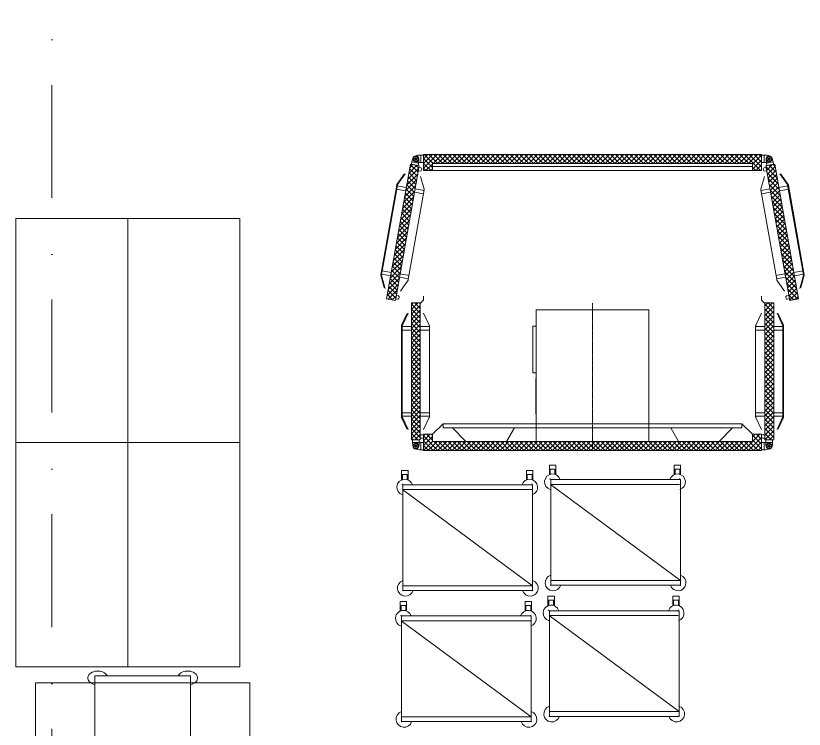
# Model space of a CAD drawing. Header units: millimetres. Extents: x -164867 to 807677, y -316775 to 513985.
# Drawn here: x 246813 to 251739, y 460883 to 465340 of the extents above; entities that cross this region are included whole.
import ezdxf

# ---------------------------------------------------------------- set-up
doc = ezdxf.new("R2010")
doc.units = ezdxf.units.MM
for name, pattern in [('CENTER2', [28.575, 19.05, -3.175, 3.175, -3.175]), ('CONTINUA', [0]), ('K5LT_AXLED', [19.5, 15, -1.5, 1.5, -1.5]), ('K5LT_THIN', [0]), ('А_Штрихпунктирная', [1340.555525, 705.555534, -352.777767, 0, -282.222223])]:
    doc.linetypes.add(name, pattern=pattern)
doc.layers.add('00_asys', color=7, linetype='CENTER2', lineweight=13)
doc.layers.add('TECHNO', color=7, linetype='Continuous', lineweight=15)
for name, color, linetype in [('elux3d-200-2d', 1, 'Continuous'), ('elux3d-204-2d', 7, 'CONTINUA'), ('elux3d-ins-3D', 3, 'Continuous')]:
    doc.layers.add(name, color=color, linetype=linetype)

# ---------------------------------------------------------------- blocks, each defined once
blk = doc.blocks.new('32 1__')
at = {"linetype": 'K5LT_THIN', "transparency": 33554669}
for p, q in [((589.3, 2891.8, -15), (669.9, 2913.4, -15)), ((670.7, 2917.9, -15), (595, 2897.6, -15)), ((668.4, 2856.7, -15), (678.3, 2912.7, -15)), ((673.6, 2913.5, -15), (1233.6, 2814.8, -15)), ((1234.4, 2819.3, -15), (674.4, 2918.1, -15)), ((689.2, 2853.1, -15), (699.1, 2909, -15)), ((513.1, 2827.3, -15), (522.8, 2882.4, -15)), ((522.8, 2882.4, -15), (1365.2, 2733.9, -15)), ((594.6, 2895.1, -15), (595, 2897.6, -15)), ((594.6, 2895.1, -15), (595.1, 2893.3, -15)), ((1355.5, 2678.7, -15), (513.1, 2827.3, -15)), ((523.5, 2825.5, -15), (521.1, 2812.1, -15)), ((523.5, 2825.5, -15), (544.3, 2821.8, -15)), ((544.3, 2821.8, -15), (541.9, 2808.5, -15)), ((1198.8, 2763.2, -15), (1208.7, 2819.2, -15)), ((1219.6, 2759.5, -15), (1229.5, 2815.5, -15)), ((1237, 2813.4, -15), (1305.4, 2765.5, -15)), ((1302, 2773, -15), (1237.8, 2817.9, -15)), ((-217.4, 2783.5, -15), (-293, 2748.3, -15)), ((-288.5, 2755.1, -15), (-217.4, 2788.2, -15)), ((-213.8, 2789, -15), (354.9, 2789, -15)), ((354.9, 2784.3, -15), (-213.8, 2784.3, -15)), ((-209.6, 2727.5, -15), (-209.6, 2784.3, -15)), ((-188.5, 2727.5, -15), (-188.5, 2784.3, -15)), ((329, 2727.5, -15), (329, 2784.3, -15)), ((350.1, 2727.5, -15), (350.1, 2784.3, -15)), ((358.4, 2788.2, -15), (429.5, 2755.1, -15)), ((434, 2748.3, -15), (358.4, 2783.5, -15)), ((526.3, 2804.8, -15), (534.6, 2803.3, -15)), ((572.4, 2795.7, -15), (640.8, 2747.9, -15)), ((658.7, 2801.6, -15), (648.8, 2745.7, -15)), ((679.5, 2797.9, -15), (669.6, 2742, -15)), ((1301.6, 2770.5, -15), (1300.5, 2768.9, -15)), ((1301.6, 2770.5, -15), (1302, 2773, -15)), ((-396.5, 2709.8, -15), (-396.5, 2688.7, -15)), ((-357.5, 2720.3, -15), (-373.3, 2720.3, -15)), ((-373.3, 2720.3, -15), (-373.3, 2678.1, -15)), ((498, 2727.5, -15), (-357.5, 2727.5, -15)), ((-357.5, 2727.5, -15), (-357.5, 2671.5, -15)), ((-357.5, 2678.1, -15), (-357.5, 2720.3, -15)), ((-288.5, 2752.5, -15), (-288.5, 2755.1, -15)), ((-288.5, 2752.5, -15), (-287.6, 2750.8, -15)), ((429.5, 2752.5, -15), (428.7, 2750.8, -15)), ((429.5, 2752.5, -15), (429.5, 2755.1, -15)), ((498, 2671.5, -15), (498, 2727.5, -15)), ((644.1, 2746.5, -15), (1204.2, 2647.7, -15)), ((1365.2, 2733.9, -15), (1355.5, 2678.7, -15)), ((1356.6, 2685.2, -15), (1364, 2726.8, -15)), ((1364, 2726.8, -15), (1379.6, 2724, -15)), ((1379.6, 2724, -15), (1372.2, 2682.4, -15)), ((1398.8, 2709.8, -15), (1398.8, 2688.7, -15)), ((-419.8, 2667.5, -15), (-373.3, 2667.5, -15)), ((-419.8, 2651.7, -15), (-419.8, 2667.5, -15)), ((-407.1, 2699.2, -15), (-386, 2699.2, -15)), ((-373.3, 2678.1, -15), (-357.5, 2678.1, -15)), ((-373.3, 2651.7, -15), (-373.3, 2667.5, -15)), ((-357.5, 2671.5, -15), (498, 2671.5, -15)), ((-346.9, 2671.5, -15), (-346.9, 2658, -15)), ((-346.9, 2671.5, -15), (-325.8, 2671.5, -15)), ((-325.8, 2671.5, -15), (-325.8, 2658, -15)), ((-209.6, 2671.5, -15), (-209.6, 2614.7, -15)), ((-188.5, 2671.5, -15), (-188.5, 2614.7, -15)), ((329, 2671.5, -15), (329, 2614.7, -15)), ((350.1, 2671.5, -15), (350.1, 2614.7, -15)), ((495, 2671.5, -15), (514.8, 2651.7, -15)), ((1189.1, 2708.1, -15), (1179.2, 2652.1, -15)), ((1209.9, 2704.4, -15), (1200, 2648.5, -15)), ((1207.8, 2647.9, -15), (1288.4, 2669.5, -15)), ((1324.3, 2684.2, -15), (1321.9, 2670.9, -15)), ((1345.1, 2680.6, -15), (1324.3, 2684.2, -15)), ((1335.4, 2662.1, -15), (1327.1, 2663.6, -15)), ((1345.1, 2680.6, -15), (1342.7, 2667.3, -15)), ((1372.2, 2682.4, -15), (1356.6, 2685.2, -15)), ((1422, 2667.5, -15), (1375.5, 2667.5, -15)), ((1375.5, 2651.7, -15), (1375.5, 2667.5, -15)), ((1409.3, 2699.2, -15), (1388.2, 2699.2, -15)), ((1422, 2651.7, -15), (1422, 2667.5, -15)), ((-422.9, 2651.7, -15), (-322.6, 2651.7, -15)), ((-422.9, 2651.7, -15), (-422.9, 2598.9, -15)), ((-422.9, 539.5, -15), (-422.9, 2651.7, -15)), ((-419.8, 2651.7, -15), (-373.3, 2651.7, -15)), ((-340.6, 2651.7, -15), (-332.1, 2651.7, -15)), ((-322.6, 2651.7, -15), (-322.6, 2595.7, -15)), ((-217.4, 2615.5, -15), (-293, 2650.8, -15)), ((354.9, 2614.7, -15), (-213.8, 2614.7, -15)), ((434, 2650.8, -15), (358.4, 2615.5, -15)), ((514.8, 2651.7, -15), (541.3, 2651.7, -15)), ((1324.9, 2651.7, -15), (1324.9, 2595.7, -15)), ((1324.9, 2651.7, -15), (1425.2, 2651.7, -15)), ((1422, 2651.7, -15), (1375.5, 2651.7, -15)), ((1425.2, 2651.7, -15), (1425.2, 2598.9, -15)), ((1425.2, 2651.7, -15), (1425.2, 2356, -15)), ((-367, 2595.7, -15), (-322.6, 2595.7, -15)), ((-367, 2595.7, -15), (-367, 2356, -15)), ((-256.1, 2529.2, -15), (-322.6, 2595.7, -15)), ((1324.9, 2595.7, -15), (1324.9, 595.5, -15)), ((1369.2, 2595.7, -15), (1324.9, 2595.7, -15)), ((1351.3, 595.5, -15), (1351.3, 2595.7, -15)), ((1369.2, 2595.7, -15), (1369.2, 2575.7, -15)), ((1369.2, 2125.3, -15), (1369.2, 2595.7, -15)), ((-256.1, 2529.2, -15), (-282.5, 2529.2, -15)), ((-282.5, 662, -15), (-282.5, 2529.2, -15)), ((-256.1, 2529.2, -15), (-256.1, 662, -15)), ((-282.5, 2471.1, -15), (-367, 2386.6, -15)), ((-367, 2356, -15), (-367, 595.5, -15)), ((1425.2, 539.5, -15), (1425.2, 2356, -15)), ((-367, 2132.4, -15), (-367, 2153.5, -15)), ((-282.5, 2083.6, -15), (-367, 2132.4, -15)), ((1369.2, 2125.3, -15), (1369.2, 595.5, -15)), ((-282.5, 1106.8, -15), (-282.5, 2083.6, -15)), ((454.8, 1948.3, -15), (-367, 1948.3, -15)), ((-367, 1948.3, -15), (-367, 1242.9, -15)), ((62, 1948.3, -15), (62, 1968.4, -15)), ((62, 1968.4, -15), (352.4, 1968.4, -15)), ((352.4, 1948.3, -15), (62, 1948.3, -15)), ((352.4, 1968.4, -15), (352.4, 1948.3, -15)), ((454.8, 1242.9, -15), (454.8, 1948.3, -15)), ((-367, 1242.9, -15), (454.8, 1242.9, -15)), ((-282.5, 1106.8, -15), (-367, 1058, -15)), ((-367, 1058, -15), (-367, 1036.9, -15)), ((-282.5, 720.1, -15), (-367, 804.6, -15)), ((-256.1, 662, -15), (-322.6, 595.5, -15)), ((-256.1, 662, -15), (-282.5, 662, -15)), ((-422.9, 539.5, -15), (-422.9, 592.3, -15)), ((-367, 595.5, -15), (-367, 615.6, -15)), ((-367, 595.5, -15), (-322.6, 595.5, -15)), ((-322.6, 539.5, -15), (-322.6, 595.5, -15)), ((1324.9, 595.5, -15), (1351.3, 595.5, -15)), ((1324.9, 539.5, -15), (1324.9, 595.5, -15)), ((1369.2, 595.5, -15), (1324.9, 595.5, -15)), ((1369.2, 595.5, -15), (1369.2, 615.6, -15)), ((1425.2, 539.5, -15), (1425.2, 592.3, -15)), ((-217.4, 575.7, -15), (-293, 540.5, -15)), ((354.9, 576.5, -15), (-213.8, 576.5, -15)), ((-209.6, 519.7, -15), (-209.6, 576.5, -15)), ((-188.5, 519.7, -15), (-188.5, 576.5, -15)), ((329, 519.7, -15), (329, 576.5, -15)), ((350.1, 519.7, -15), (350.1, 576.5, -15)), ((434, 540.5, -15), (358.4, 575.7, -15)), ((644.1, 444.7, -15), (1204.2, 543.5, -15)), ((1209.9, 486.8, -15), (1200, 542.8, -15)), ((1207.8, 543.3, -15), (1288.4, 521.7, -15)), ((-422.9, 539.5, -15), (-322.6, 539.5, -15)), ((-419.8, 539.5, -15), (-419.8, 523.7, -15)), ((-419.8, 539.5, -15), (-373.3, 539.5, -15)), ((-419.8, 523.7, -15), (-373.3, 523.7, -15)), ((-396.5, 481.5, -15), (-396.5, 502.6, -15)), ((-373.3, 539.5, -15), (-373.3, 523.7, -15)), ((-373.3, 513.1, -15), (-357.5, 513.1, -15)), ((-373.3, 470.9, -15), (-373.3, 513.1, -15)), ((-357.5, 519.7, -15), (498, 519.7, -15)), ((-357.5, 463.7, -15), (-357.5, 519.7, -15)), ((-357.5, 513.1, -15), (-357.5, 470.9, -15)), ((-346.9, 519.7, -15), (-346.9, 533.2, -15)), ((-346.9, 519.7, -15), (-325.8, 519.7, -15)), ((-340.6, 539.5, -15), (-332.1, 539.5, -15)), ((-325.8, 519.7, -15), (-325.8, 533.2, -15)), ((495, 519.7, -15), (514.8, 539.5, -15)), ((498, 519.7, -15), (498, 463.7, -15)), ((1355.5, 512.5, -15), (513.1, 363.9, -15)), ((514.8, 539.5, -15), (541.3, 539.5, -15)), ((1189.1, 483.1, -15), (1179.2, 539.1, -15)), ((1324.3, 507, -15), (1321.9, 520.3, -15)), ((1345.1, 510.6, -15), (1324.3, 507, -15)), ((1324.9, 539.5, -15), (1425.2, 539.5, -15)), ((1335.4, 529.1, -15), (1327.1, 527.6, -15)), ((1345.1, 510.6, -15), (1342.7, 524, -15)), ((1365.2, 457.4, -15), (1355.5, 512.5, -15)), ((1372.2, 508.8, -15), (1356.6, 506, -15)), ((1356.6, 506, -15), (1364, 464.4, -15)), ((1379.6, 467.2, -15), (1372.2, 508.8, -15)), ((1375.5, 539.5, -15), (1375.5, 523.7, -15)), ((1422, 523.7, -15), (1375.5, 523.7, -15)), ((1398.8, 481.5, -15), (1398.8, 502.6, -15)), ((1422, 539.5, -15), (1422, 523.7, -15)), ((-407.1, 492, -15), (-386, 492, -15)), ((-357.5, 470.9, -15), (-373.3, 470.9, -15)), ((498, 463.7, -15), (-357.5, 463.7, -15)), ((-209.6, 463.7, -15), (-209.6, 406.9, -15)), ((-188.5, 463.7, -15), (-188.5, 406.9, -15)), ((329, 463.7, -15), (329, 406.9, -15)), ((350.1, 463.7, -15), (350.1, 406.9, -15)), ((522.8, 308.8, -15), (1365.2, 457.4, -15)), ((658.7, 389.6, -15), (648.8, 445.6, -15)), ((679.5, 393.3, -15), (669.6, 449.2, -15)), ((1364, 464.4, -15), (1379.6, 467.2, -15)), ((1409.3, 492, -15), (1388.2, 492, -15)), ((-217.4, 407.7, -15), (-293, 442.9, -15)), ((-288.5, 438.7, -15), (-287.6, 440.4, -15)), ((-288.5, 438.7, -15), (-288.5, 436.2, -15)), ((-288.5, 436.2, -15), (-217.4, 403, -15)), ((354.9, 406.9, -15), (-213.8, 406.9, -15)), ((-213.8, 402.2, -15), (354.9, 402.2, -15)), ((434, 442.9, -15), (358.4, 407.7, -15)), ((358.4, 403, -15), (429.5, 436.2, -15)), ((429.5, 438.7, -15), (428.7, 440.4, -15)), ((429.5, 438.7, -15), (429.5, 436.2, -15)), ((572.4, 395.5, -15), (640.8, 443.3, -15)), ((1198.8, 428, -15), (1208.7, 372.1, -15)), ((1219.6, 431.7, -15), (1229.5, 375.7, -15)), ((1237, 377.9, -15), (1305.4, 425.7, -15)), ((1302, 418.2, -15), (1237.8, 373.3, -15)), ((1301.6, 420.7, -15), (1300.5, 422.3, -15)), ((1301.6, 420.7, -15), (1302, 418.2, -15)), ((513.1, 363.9, -15), (522.8, 308.8, -15)), ((523.5, 365.8, -15), (521.1, 379.1, -15)), ((523.5, 365.8, -15), (544.3, 369.4, -15)), ((526.3, 386.4, -15), (534.6, 387.9, -15)), ((544.3, 369.4, -15), (541.9, 382.8, -15)), ((673.6, 277.7, -15), (1233.6, 376.5, -15)), ((1234.4, 371.9, -15), (674.4, 273.1, -15)), ((589.3, 299.5, -15), (669.9, 277.9, -15)), ((594.6, 296.1, -15), (595.1, 297.9, -15)), ((594.6, 296.1, -15), (595, 293.6, -15)), ((668.4, 334.5, -15), (678.3, 278.5, -15)), ((689.2, 338.2, -15), (699.1, 282.2, -15)), ((670.7, 273.3, -15), (595, 293.6, -15))]:
    blk.add_line(p, q, dxfattribs=at)
at = {"transparency": 33554669}
for p, q in [((515.9, 2843.3, -15), (550.2, 2877.6, -15)), ((577.6, 2815.9, -15), (521, 2872.5, -15)), ((522.3, 2879.6, -15), (524.8, 2882.1, -15)), ((527.3, 2824.8, -15), (575.6, 2873.1, -15)), ((613.9, 2809.5, -15), (544.9, 2878.5, -15)), ((552.6, 2820.3, -15), (601, 2868.6, -15)), ((578, 2815.8, -15), (626.4, 2864.2, -15)), ((650.2, 2803.1, -15), (581.2, 2872.1, -15)), ((603.4, 2811.4, -15), (651.8, 2859.7, -15)), ((686.4, 2796.7, -15), (617.4, 2865.7, -15)), ((722.7, 2790.3, -15), (653.7, 2859.3, -15)), ((541.4, 2822.3, -15), (516.6, 2847.1, -15)), ((628.8, 2806.9, -15), (677.1, 2855.2, -15)), ((654.2, 2802.4, -15), (702.5, 2850.7, -15)), ((679.6, 2797.9, -15), (727.9, 2846.2, -15)), ((759, 2783.9, -15), (690, 2852.9, -15)), ((705, 2793.4, -15), (753.3, 2841.8, -15)), ((795.2, 2777.5, -15), (726.2, 2846.5, -15)), ((730.4, 2789, -15), (778.7, 2837.3, -15)), ((755.8, 2784.5, -15), (804.1, 2832.8, -15)), ((831.5, 2771.1, -15), (762.5, 2840.1, -15)), ((781.2, 2780, -15), (829.5, 2828.3, -15)), ((867.8, 2764.8, -15), (798.7, 2833.8, -15)), ((806.6, 2775.5, -15), (854.9, 2823.9, -15)), ((832, 2771.1, -15), (880.3, 2819.4, -15)), ((904, 2758.4, -15), (835, 2827.4, -15)), ((857.4, 2766.6, -15), (905.7, 2814.9, -15)), ((940.3, 2752, -15), (871.3, 2821, -15)), ((882.8, 2762.1, -15), (931.1, 2810.4, -15)), ((976.5, 2745.6, -15), (907.5, 2814.6, -15)), ((1012.8, 2739.2, -15), (943.8, 2808.2, -15)), ((908.1, 2757.6, -15), (956.5, 2805.9, -15)), ((933.5, 2753.1, -15), (981.9, 2801.5, -15)), ((958.9, 2748.7, -15), (1007.3, 2797, -15)), ((1049.1, 2732.8, -15), (980.1, 2801.8, -15)), ((984.3, 2744.2, -15), (1032.6, 2792.5, -15)), ((1009.7, 2739.7, -15), (1058, 2788, -15)), ((1085.3, 2726.4, -15), (1016.3, 2795.4, -15)), ((1035.1, 2735.2, -15), (1083.4, 2783.6, -15)), ((1121.6, 2720, -15), (1052.6, 2789, -15)), ((1060.5, 2730.8, -15), (1108.8, 2779.1, -15)), ((1085.9, 2726.3, -15), (1134.2, 2774.6, -15)), ((1157.9, 2713.6, -15), (1088.9, 2782.6, -15)), ((1111.3, 2721.8, -15), (1159.6, 2770.1, -15)), ((1194.1, 2707.2, -15), (1125.1, 2776.2, -15)), ((1136.7, 2717.3, -15), (1185, 2765.6, -15)), ((1230.4, 2700.8, -15), (1161.4, 2769.8, -15)), ((1162.1, 2712.9, -15), (1210.4, 2761.2, -15)), ((1266.7, 2694.4, -15), (1197.7, 2763.4, -15)), ((-357.5, 2716.7, -15), (-346.6, 2727.5, -15)), ((-357.5, 2686.8, -15), (-316.8, 2727.5, -15)), ((-293.6, 2671.5, -15), (-349.6, 2727.5, -15)), ((-342.9, 2671.5, -15), (-286.9, 2727.5, -15)), ((-263.7, 2671.5, -15), (-319.7, 2727.5, -15)), ((-313, 2671.5, -15), (-257, 2727.5, -15)), ((-233.9, 2671.5, -15), (-289.8, 2727.5, -15)), ((-283.1, 2671.5, -15), (-227.2, 2727.5, -15)), ((-204, 2671.5, -15), (-260, 2727.5, -15)), ((-253.3, 2671.5, -15), (-197.3, 2727.5, -15)), ((-174.1, 2671.5, -15), (-230.1, 2727.5, -15)), ((-223.4, 2671.5, -15), (-167.4, 2727.5, -15)), ((-144.2, 2671.5, -15), (-200.2, 2727.5, -15)), ((-193.5, 2671.5, -15), (-137.6, 2727.5, -15)), ((-114.4, 2671.5, -15), (-170.3, 2727.5, -15)), ((-163.7, 2671.5, -15), (-107.7, 2727.5, -15)), ((-84.5, 2671.5, -15), (-140.5, 2727.5, -15)), ((-133.8, 2671.5, -15), (-77.8, 2727.5, -15)), ((-54.6, 2671.5, -15), (-110.6, 2727.5, -15)), ((-103.9, 2671.5, -15), (-47.9, 2727.5, -15)), ((-24.8, 2671.5, -15), (-80.7, 2727.5, -15)), ((-74, 2671.5, -15), (-18.1, 2727.5, -15)), ((5.1, 2671.5, -15), (-50.9, 2727.5, -15)), ((-44.2, 2671.5, -15), (11.8, 2727.5, -15)), ((35, 2671.5, -15), (-21, 2727.5, -15)), ((-14.3, 2671.5, -15), (41.7, 2727.5, -15)), ((64.8, 2671.5, -15), (8.9, 2727.5, -15)), ((15.6, 2671.5, -15), (71.5, 2727.5, -15)), ((94.7, 2671.5, -15), (38.7, 2727.5, -15)), ((45.4, 2671.5, -15), (101.4, 2727.5, -15)), ((124.6, 2671.5, -15), (68.6, 2727.5, -15)), ((75.3, 2671.5, -15), (131.3, 2727.5, -15)), ((154.5, 2671.5, -15), (98.5, 2727.5, -15)), ((105.2, 2671.5, -15), (161.1, 2727.5, -15)), ((184.3, 2671.5, -15), (128.4, 2727.5, -15)), ((135, 2671.5, -15), (191, 2727.5, -15)), ((214.2, 2671.5, -15), (158.2, 2727.5, -15)), ((164.9, 2671.5, -15), (220.9, 2727.5, -15)), ((244.1, 2671.5, -15), (188.1, 2727.5, -15)), ((194.8, 2671.5, -15), (250.8, 2727.5, -15)), ((273.9, 2671.5, -15), (218, 2727.5, -15)), ((224.7, 2671.5, -15), (280.6, 2727.5, -15)), ((303.8, 2671.5, -15), (247.8, 2727.5, -15)), ((254.5, 2671.5, -15), (310.5, 2727.5, -15)), ((333.7, 2671.5, -15), (277.7, 2727.5, -15)), ((284.4, 2671.5, -15), (340.4, 2727.5, -15)), ((363.6, 2671.5, -15), (307.6, 2727.5, -15)), ((314.3, 2671.5, -15), (370.2, 2727.5, -15)), ((393.4, 2671.5, -15), (337.5, 2727.5, -15)), ((344.1, 2671.5, -15), (400.1, 2727.5, -15)), ((423.3, 2671.5, -15), (367.3, 2727.5, -15)), ((374, 2671.5, -15), (430, 2727.5, -15)), ((453.2, 2671.5, -15), (397.2, 2727.5, -15)), ((403.9, 2671.5, -15), (459.9, 2727.5, -15)), ((483, 2671.5, -15), (427.1, 2727.5, -15)), ((433.8, 2671.5, -15), (489.7, 2727.5, -15)), ((498, 2686.5, -15), (456.9, 2727.5, -15)), ((498, 2716.4, -15), (486.8, 2727.5, -15)), ((1187.5, 2708.4, -15), (1235.8, 2756.7, -15)), ((1212.9, 2703.9, -15), (1261.2, 2752.2, -15)), ((1302.9, 2688, -15), (1233.9, 2757, -15)), ((1238.3, 2699.4, -15), (1286.6, 2747.7, -15)), ((1263.6, 2694.9, -15), (1312, 2743.3, -15)), ((1339.2, 2681.6, -15), (1270.2, 2750.6, -15)), ((1289, 2690.5, -15), (1337.4, 2738.8, -15)), ((1358, 2692.7, -15), (1306.5, 2744.2, -15)), ((1314.4, 2686, -15), (1362.8, 2734.3, -15)), ((1362.4, 2718.1, -15), (1342.7, 2737.8, -15)), ((-323.5, 2671.5, -15), (-357.5, 2705.5, -15)), ((-353.3, 2671.5, -15), (-357.5, 2675.7, -15)), ((463.6, 2671.5, -15), (498, 2705.9, -15)), ((493.5, 2671.5, -15), (498, 2676, -15)), ((1339.8, 2681.5, -15), (1359.4, 2701.1, -15)), ((-422.9, 2651.2, -15), (-422.5, 2651.7, -15)), ((-422.9, 2621.3, -15), (-392.6, 2651.7, -15)), ((-422.9, 2591.5, -15), (-362.7, 2651.7, -15)), ((-422.9, 2561.6, -15), (-332.9, 2651.7, -15)), ((-367, 2595.6, -15), (-422.9, 2651.5, -15)), ((-367, 2565.7, -15), (-422.9, 2621.7, -15)), ((-337.2, 2595.7, -15), (-393.2, 2651.7, -15)), ((-322.6, 2611, -15), (-363.4, 2651.7, -15)), ((-359, 2595.7, -15), (-322.6, 2632.1, -15)), ((-322.6, 2640.8, -15), (-333.5, 2651.7, -15)), ((1324.9, 2636.7, -15), (1339.9, 2651.7, -15)), ((1324.9, 2606.8, -15), (1369.7, 2651.7, -15)), ((1365.4, 2595.7, -15), (1324.9, 2636.2, -15)), ((1425.2, 2565.8, -15), (1339.3, 2651.7, -15)), ((1343.6, 2595.7, -15), (1399.6, 2651.7, -15)), ((1425.2, 2595.6, -15), (1369.1, 2651.7, -15)), ((1369.2, 2591.4, -15), (1425.2, 2647.4, -15)), ((1369.2, 2561.5, -15), (1425.2, 2617.5, -15)), ((1425.2, 2625.5, -15), (1399, 2651.7, -15)), ((-367, 2535.8, -15), (-422.9, 2591.8, -15)), ((-422.9, 2531.7, -15), (-367, 2587.7, -15)), ((-367, 2506, -15), (-422.9, 2561.9, -15)), ((-329.1, 2595.7, -15), (-322.6, 2602.2, -15)), ((1335.5, 2595.7, -15), (1324.9, 2606.3, -15)), ((1425.2, 2535.9, -15), (1369.2, 2591.9, -15)), ((1369.2, 2531.7, -15), (1425.2, 2587.6, -15)), ((1425.2, 2506, -15), (1369.2, 2562, -15)), ((-422.9, 2501.9, -15), (-367, 2557.8, -15)), ((-367, 2476.1, -15), (-422.9, 2532.1, -15)), ((-422.9, 2472, -15), (-367, 2528, -15)), ((1369.2, 2501.8, -15), (1425.2, 2557.8, -15)), ((1425.2, 2476.1, -15), (1369.2, 2532.1, -15)), ((1369.2, 2471.9, -15), (1425.2, 2527.9, -15)), ((-367, 2446.2, -15), (-422.9, 2502.2, -15)), ((-422.9, 2442.1, -15), (-367, 2498.1, -15)), ((-367, 2416.3, -15), (-422.9, 2472.3, -15)), ((-422.9, 2412.3, -15), (-367, 2468.2, -15)), ((1425.2, 2446.3, -15), (1369.2, 2502.3, -15)), ((1369.2, 2442.1, -15), (1425.2, 2498, -15)), ((1425.2, 2416.4, -15), (1369.2, 2472.4, -15)), ((1369.2, 2412.2, -15), (1425.2, 2468.2, -15)), ((-367, 2386.5, -15), (-422.9, 2442.5, -15)), ((-422.9, 2382.4, -15), (-367, 2438.4, -15)), ((1425.2, 2386.5, -15), (1369.2, 2442.5, -15)), ((1369.2, 2382.3, -15), (1425.2, 2438.3, -15)), ((-367, 2356.6, -15), (-422.9, 2412.6, -15)), ((-422.9, 2352.5, -15), (-367, 2408.5, -15)), ((-367, 2326.7, -15), (-422.9, 2382.7, -15)), ((-422.9, 2322.6, -15), (-367, 2378.6, -15)), ((1425.2, 2356.7, -15), (1369.2, 2412.6, -15)), ((1369.2, 2352.5, -15), (1425.2, 2408.4, -15)), ((1425.2, 2326.8, -15), (1369.2, 2382.8, -15)), ((1369.2, 2322.6, -15), (1425.2, 2378.6, -15)), ((-367, 2296.9, -15), (-422.9, 2352.8, -15)), ((-422.9, 2292.8, -15), (-367, 2348.7, -15)), ((-367, 2267, -15), (-422.9, 2323, -15)), ((-422.9, 2262.9, -15), (-367, 2318.9, -15)), ((1425.2, 2296.9, -15), (1369.2, 2352.9, -15)), ((1369.2, 2292.7, -15), (1425.2, 2348.7, -15)), ((1425.2, 2267.1, -15), (1369.2, 2323, -15)), ((1369.2, 2262.8, -15), (1425.2, 2318.8, -15)), ((-367, 2237.1, -15), (-422.9, 2293.1, -15)), ((-422.9, 2233, -15), (-367, 2289, -15)), ((1425.2, 2237.2, -15), (1369.2, 2293.2, -15)), ((1369.2, 2233, -15), (1425.2, 2288.9, -15)), ((-367, 2207.3, -15), (-422.9, 2263.2, -15)), ((-422.9, 2203.2, -15), (-367, 2259.1, -15)), ((-367, 2177.4, -15), (-422.9, 2233.4, -15)), ((-422.9, 2173.3, -15), (-367, 2229.3, -15)), ((1425.2, 2207.3, -15), (1369.2, 2263.3, -15)), ((1369.2, 2203.1, -15), (1425.2, 2259.1, -15)), ((1425.2, 2177.4, -15), (1369.2, 2233.4, -15)), ((1369.2, 2173.2, -15), (1425.2, 2229.2, -15)), ((-367, 2147.5, -15), (-422.9, 2203.5, -15)), ((-422.9, 2143.4, -15), (-367, 2199.4, -15)), ((-367, 2117.6, -15), (-422.9, 2173.6, -15)), ((-422.9, 2113.5, -15), (-367, 2169.5, -15)), ((1425.2, 2147.6, -15), (1369.2, 2203.5, -15)), ((1369.2, 2143.4, -15), (1425.2, 2199.3, -15)), ((1425.2, 2117.7, -15), (1369.2, 2173.7, -15)), ((1369.2, 2113.5, -15), (1425.2, 2169.5, -15)), ((-367, 2087.8, -15), (-422.9, 2143.7, -15)), ((-422.9, 2083.7, -15), (-367, 2139.7, -15)), ((1425.2, 2087.8, -15), (1369.2, 2143.8, -15)), ((1369.2, 2083.6, -15), (1425.2, 2139.6, -15)), ((-367, 2057.9, -15), (-422.9, 2113.9, -15)), ((-422.9, 2053.8, -15), (-367, 2109.8, -15)), ((-367, 2028, -15), (-422.9, 2084, -15)), ((-422.9, 2023.9, -15), (-367, 2079.9, -15)), ((1425.2, 2058, -15), (1369.2, 2113.9, -15)), ((1369.2, 2053.7, -15), (1425.2, 2109.7, -15)), ((1425.2, 2028.1, -15), (1369.2, 2084.1, -15)), ((1369.2, 2023.9, -15), (1425.2, 2079.9, -15)), ((-367, 1998.2, -15), (-422.9, 2054.1, -15)), ((-422.9, 1994.1, -15), (-367, 2050, -15)), ((-367, 1968.3, -15), (-422.9, 2024.3, -15)), ((-422.9, 1964.2, -15), (-367, 2020.2, -15)), ((1425.2, 1998.2, -15), (1369.2, 2054.2, -15)), ((1369.2, 1994, -15), (1425.2, 2050, -15)), ((1425.2, 1968.4, -15), (1369.2, 2024.3, -15)), ((1369.2, 1964.1, -15), (1425.2, 2020.1, -15)), ((-367, 1938.4, -15), (-422.9, 1994.4, -15)), ((-422.9, 1934.3, -15), (-367, 1990.3, -15)), ((1425.2, 1938.5, -15), (1369.2, 1994.5, -15)), ((1369.2, 1934.3, -15), (1425.2, 1990.2, -15)), ((-367, 1908.6, -15), (-422.9, 1964.5, -15)), ((-422.9, 1904.5, -15), (-367, 1960.4, -15)), ((-367, 1878.7, -15), (-422.9, 1934.7, -15)), ((-422.9, 1874.6, -15), (-367, 1930.6, -15)), ((1425.2, 1908.6, -15), (1369.2, 1964.6, -15)), ((1369.2, 1904.4, -15), (1425.2, 1960.4, -15)), ((1425.2, 1878.7, -15), (1369.2, 1934.7, -15)), ((1369.2, 1874.5, -15), (1425.2, 1930.5, -15)), ((-367, 1848.8, -15), (-422.9, 1904.8, -15)), ((-422.9, 1844.7, -15), (-367, 1900.7, -15)), ((-367, 1818.9, -15), (-422.9, 1874.9, -15)), ((1425.2, 1848.9, -15), (1369.2, 1904.8, -15)), ((1369.2, 1844.7, -15), (1425.2, 1900.6, -15)), ((1425.2, 1819, -15), (1369.2, 1875, -15)), ((-422.9, 1814.8, -15), (-367, 1870.8, -15)), ((-367, 1789.1, -15), (-422.9, 1845, -15)), ((-422.9, 1785, -15), (-367, 1840.9, -15)), ((1369.2, 1814.8, -15), (1425.2, 1870.8, -15)), ((1425.2, 1789.1, -15), (1369.2, 1845.1, -15)), ((1369.2, 1784.9, -15), (1425.2, 1840.9, -15)), ((-367, 1759.2, -15), (-422.9, 1815.2, -15)), ((-422.9, 1755.1, -15), (-367, 1811.1, -15)), ((-367, 1729.3, -15), (-422.9, 1785.3, -15)), ((-422.9, 1725.2, -15), (-367, 1781.2, -15)), ((1425.2, 1759.3, -15), (1369.2, 1815.2, -15)), ((1369.2, 1755, -15), (1425.2, 1811, -15)), ((1425.2, 1729.4, -15), (1369.2, 1785.4, -15)), ((1369.2, 1725.2, -15), (1425.2, 1781.1, -15)), ((-367, 1699.5, -15), (-422.9, 1755.4, -15)), ((-422.9, 1695.4, -15), (-367, 1751.3, -15)), ((-367, 1669.6, -15), (-422.9, 1725.6, -15)), ((1425.2, 1699.5, -15), (1369.2, 1755.5, -15)), ((1369.2, 1695.3, -15), (1425.2, 1751.3, -15)), ((1425.2, 1669.7, -15), (1369.2, 1725.6, -15)), ((-422.9, 1665.5, -15), (-367, 1721.5, -15)), ((-367, 1639.7, -15), (-422.9, 1695.7, -15)), ((-422.9, 1635.6, -15), (-367, 1691.6, -15)), ((1369.2, 1665.4, -15), (1425.2, 1721.4, -15)), ((1425.2, 1639.8, -15), (1369.2, 1695.8, -15)), ((1369.2, 1635.6, -15), (1425.2, 1691.5, -15)), ((-367, 1609.9, -15), (-422.9, 1665.8, -15)), ((-422.9, 1605.8, -15), (-367, 1661.7, -15)), ((-367, 1580, -15), (-422.9, 1636, -15)), ((-422.9, 1575.9, -15), (-367, 1631.9, -15)), ((1425.2, 1609.9, -15), (1369.2, 1665.9, -15)), ((1369.2, 1605.7, -15), (1425.2, 1661.7, -15)), ((1425.2, 1580, -15), (1369.2, 1636, -15)), ((1369.2, 1575.8, -15), (1425.2, 1631.8, -15)), ((-367, 1550.1, -15), (-422.9, 1606.1, -15)), ((-422.9, 1546, -15), (-367, 1602, -15)), ((1425.2, 1550.2, -15), (1369.2, 1606.1, -15)), ((1369.2, 1546, -15), (1425.2, 1601.9, -15)), ((-367, 1520.2, -15), (-422.9, 1576.2, -15)), ((-422.9, 1516.1, -15), (-367, 1572.1, -15)), ((-367, 1490.4, -15), (-422.9, 1546.3, -15)), ((-422.9, 1486.3, -15), (-367, 1542.2, -15)), ((1425.2, 1520.3, -15), (1369.2, 1576.3, -15)), ((1369.2, 1516.1, -15), (1425.2, 1572.1, -15)), ((1425.2, 1490.4, -15), (1369.2, 1546.4, -15)), ((1369.2, 1486.2, -15), (1425.2, 1542.2, -15)), ((-367, 1460.5, -15), (-422.9, 1516.5, -15)), ((-422.9, 1456.4, -15), (-367, 1512.4, -15)), ((-367, 1430.6, -15), (-422.9, 1486.6, -15)), ((-422.9, 1426.5, -15), (-367, 1482.5, -15)), ((1425.2, 1460.6, -15), (1369.2, 1516.5, -15)), ((1369.2, 1456.3, -15), (1425.2, 1512.3, -15)), ((1425.2, 1430.7, -15), (1369.2, 1486.7, -15)), ((1369.2, 1426.5, -15), (1425.2, 1482.4, -15)), ((-367, 1400.8, -15), (-422.9, 1456.7, -15)), ((-422.9, 1396.7, -15), (-367, 1452.6, -15)), ((1425.2, 1400.8, -15), (1369.2, 1456.8, -15)), ((1369.2, 1396.6, -15), (1425.2, 1452.6, -15)), ((-367, 1370.9, -15), (-422.9, 1426.9, -15)), ((-422.9, 1366.8, -15), (-367, 1422.8, -15)), ((-367, 1341, -15), (-422.9, 1397, -15)), ((-422.9, 1336.9, -15), (-367, 1392.9, -15)), ((1425.2, 1370.9, -15), (1369.2, 1426.9, -15)), ((1369.2, 1366.7, -15), (1425.2, 1422.7, -15)), ((1425.2, 1341.1, -15), (1369.2, 1397, -15)), ((1369.2, 1336.9, -15), (1425.2, 1392.8, -15)), ((-367, 1311.1, -15), (-422.9, 1367.1, -15)), ((-422.9, 1307.1, -15), (-367, 1363, -15)), ((-367, 1281.3, -15), (-422.9, 1337.2, -15)), ((-422.9, 1277.2, -15), (-367, 1333.2, -15)), ((1425.2, 1311.2, -15), (1369.2, 1367.2, -15)), ((1369.2, 1307, -15), (1425.2, 1363, -15)), ((1425.2, 1281.3, -15), (1369.2, 1337.3, -15)), ((1369.2, 1277.1, -15), (1425.2, 1333.1, -15)), ((-367, 1251.4, -15), (-422.9, 1307.4, -15)), ((-422.9, 1247.3, -15), (-367, 1303.3, -15)), ((1425.2, 1251.5, -15), (1369.2, 1307.4, -15)), ((1369.2, 1247.3, -15), (1425.2, 1303.2, -15)), ((-367, 1221.5, -15), (-422.9, 1277.5, -15)), ((-422.9, 1217.4, -15), (-367, 1273.4, -15)), ((-367, 1191.7, -15), (-422.9, 1247.6, -15)), ((-422.9, 1187.6, -15), (-367, 1243.5, -15)), ((1425.2, 1221.6, -15), (1369.2, 1277.6, -15)), ((1369.2, 1217.4, -15), (1425.2, 1273.4, -15)), ((1425.2, 1191.7, -15), (1369.2, 1247.7, -15)), ((1369.2, 1187.5, -15), (1425.2, 1243.5, -15)), ((-367, 1161.8, -15), (-422.9, 1217.8, -15)), ((-422.9, 1157.7, -15), (-367, 1213.7, -15)), ((-367, 1131.9, -15), (-422.9, 1187.9, -15)), ((-422.9, 1127.8, -15), (-367, 1183.8, -15)), ((1425.2, 1161.9, -15), (1369.2, 1217.8, -15)), ((1369.2, 1157.6, -15), (1425.2, 1213.6, -15)), ((1425.2, 1132, -15), (1369.2, 1188, -15)), ((1369.2, 1127.8, -15), (1425.2, 1183.7, -15)), ((-367, 1102.1, -15), (-422.9, 1158, -15)), ((-422.9, 1098, -15), (-367, 1153.9, -15)), ((1425.2, 1102.1, -15), (1369.2, 1158.1, -15)), ((1369.2, 1097.9, -15), (1425.2, 1153.9, -15)), ((-367, 1072.2, -15), (-422.9, 1128.2, -15)), ((-422.9, 1068.1, -15), (-367, 1124.1, -15)), ((-367, 1042.3, -15), (-422.9, 1098.3, -15)), ((-422.9, 1038.2, -15), (-367, 1094.2, -15)), ((1425.2, 1072.2, -15), (1369.2, 1128.2, -15)), ((1369.2, 1068, -15), (1425.2, 1124, -15)), ((1425.2, 1042.4, -15), (1369.2, 1098.3, -15)), ((1369.2, 1038.2, -15), (1425.2, 1094.1, -15)), ((-367, 1012.4, -15), (-422.9, 1068.4, -15)), ((-422.9, 1008.3, -15), (-367, 1064.3, -15)), ((-367, 982.6, -15), (-422.9, 1038.5, -15)), ((1425.2, 1012.5, -15), (1369.2, 1068.5, -15)), ((1369.2, 1008.3, -15), (1425.2, 1064.3, -15)), ((1425.2, 982.6, -15), (1369.2, 1038.6, -15)), ((-422.9, 978.5, -15), (-367, 1034.5, -15)), ((-367, 952.7, -15), (-422.9, 1008.7, -15)), ((-422.9, 948.6, -15), (-367, 1004.6, -15)), ((1369.2, 978.4, -15), (1425.2, 1034.4, -15)), ((1425.2, 952.8, -15), (1369.2, 1008.7, -15)), ((1369.2, 948.5, -15), (1425.2, 1004.5, -15)), ((-367, 922.8, -15), (-422.9, 978.8, -15)), ((-422.9, 918.7, -15), (-367, 974.7, -15)), ((-367, 893, -15), (-422.9, 948.9, -15)), ((-422.9, 888.9, -15), (-367, 944.8, -15)), ((1425.2, 922.9, -15), (1369.2, 978.9, -15)), ((1369.2, 918.7, -15), (1425.2, 974.7, -15)), ((1425.2, 893, -15), (1369.2, 949, -15)), ((1369.2, 888.8, -15), (1425.2, 944.8, -15)), ((-367, 863.1, -15), (-422.9, 919.1, -15)), ((-422.9, 859, -15), (-367, 915, -15)), ((-367, 833.2, -15), (-422.9, 889.2, -15)), ((1425.2, 863.2, -15), (1369.2, 919.1, -15)), ((1369.2, 858.9, -15), (1425.2, 914.9, -15)), ((1425.2, 833.3, -15), (1369.2, 889.3, -15)), ((-422.9, 829.1, -15), (-367, 885.1, -15)), ((-367, 803.4, -15), (-422.9, 859.3, -15)), ((-422.9, 799.3, -15), (-367, 855.2, -15)), ((1369.2, 829.1, -15), (1425.2, 885, -15)), ((1425.2, 803.4, -15), (1369.2, 859.4, -15)), ((1369.2, 799.2, -15), (1425.2, 855.2, -15)), ((-367, 773.5, -15), (-422.9, 829.5, -15)), ((-422.9, 769.4, -15), (-367, 825.4, -15)), ((-367, 743.6, -15), (-422.9, 799.6, -15)), ((-422.9, 739.5, -15), (-367, 795.5, -15)), ((1425.2, 773.5, -15), (1369.2, 829.5, -15)), ((1369.2, 769.3, -15), (1425.2, 825.3, -15)), ((1425.2, 743.7, -15), (1369.2, 799.6, -15)), ((1369.2, 739.5, -15), (1425.2, 795.4, -15)), ((-367, 713.7, -15), (-422.9, 769.7, -15)), ((-422.9, 709.6, -15), (-367, 765.6, -15)), ((-367, 683.9, -15), (-422.9, 739.8, -15)), ((1425.2, 713.8, -15), (1369.2, 769.8, -15)), ((1369.2, 709.6, -15), (1425.2, 765.6, -15)), ((1425.2, 683.9, -15), (1369.2, 739.9, -15)), ((-422.9, 679.8, -15), (-367, 735.7, -15)), ((-367, 654, -15), (-422.9, 710, -15)), ((-422.9, 649.9, -15), (-367, 705.9, -15)), ((1369.2, 679.7, -15), (1425.2, 735.7, -15)), ((1425.2, 654.1, -15), (1369.2, 710, -15)), ((1369.2, 649.8, -15), (1425.2, 705.8, -15)), ((-367, 624.1, -15), (-422.9, 680.1, -15)), ((-422.9, 620, -15), (-367, 676, -15)), ((-322.6, 549.9, -15), (-422.9, 650.2, -15)), ((-422.9, 590.2, -15), (-367, 646.1, -15)), ((1324.9, 545.7, -15), (1425.2, 646.1, -15)), ((1425.2, 624.2, -15), (1369.2, 680.2, -15)), ((1369.2, 620, -15), (1425.2, 675.9, -15)), ((1425.2, 594.3, -15), (1369.2, 650.3, -15)), ((-342.1, 539.5, -15), (-422.9, 620.4, -15)), ((-422.9, 560.3, -15), (-367, 616.3, -15)), ((-413.8, 539.5, -15), (-357.9, 595.5, -15)), ((-384, 539.5, -15), (-328, 595.5, -15)), ((-322.6, 579.8, -15), (-338.4, 595.5, -15)), ((1324.9, 575.6, -15), (1344.7, 595.5, -15)), ((1390.4, 539.5, -15), (1334.4, 595.5, -15)), ((1348.5, 539.5, -15), (1425.2, 616.2, -15)), ((1420.2, 539.5, -15), (1364.3, 595.5, -15)), ((1425.2, 564.4, -15), (1369.2, 620.4, -15)), ((-372, 539.5, -15), (-422.9, 590.5, -15)), ((-401.9, 539.5, -15), (-422.9, 560.6, -15)), ((-354.1, 539.5, -15), (-322.6, 571, -15)), ((1360.5, 539.5, -15), (1324.9, 575.2, -15)), ((1330.6, 539.5, -15), (1324.9, 545.3, -15)), ((1378.4, 539.5, -15), (1425.2, 586.3, -15)), ((1408.3, 539.5, -15), (1425.2, 556.5, -15)), ((-357.5, 508.8, -15), (-346.5, 519.7, -15)), ((-357.5, 478.9, -15), (-316.7, 519.7, -15)), ((-300.8, 463.7, -15), (-356.8, 519.7, -15)), ((-342.8, 463.7, -15), (-286.8, 519.7, -15)), ((-270.9, 463.7, -15), (-326.9, 519.7, -15)), ((-324.2, 539.5, -15), (-322.6, 541.1, -15)), ((-312.9, 463.7, -15), (-256.9, 519.7, -15)), ((-241.1, 463.7, -15), (-297, 519.7, -15)), ((-283, 463.7, -15), (-227.1, 519.7, -15)), ((-211.2, 463.7, -15), (-267.2, 519.7, -15)), ((-253.2, 463.7, -15), (-197.2, 519.7, -15)), ((-181.3, 463.7, -15), (-237.3, 519.7, -15)), ((-223.3, 463.7, -15), (-167.3, 519.7, -15)), ((-151.5, 463.7, -15), (-207.4, 519.7, -15)), ((-193.4, 463.7, -15), (-137.5, 519.7, -15)), ((-121.6, 463.7, -15), (-177.6, 519.7, -15)), ((-163.6, 463.7, -15), (-107.6, 519.7, -15)), ((-91.7, 463.7, -15), (-147.7, 519.7, -15)), ((-133.7, 463.7, -15), (-77.7, 519.7, -15)), ((-61.8, 463.7, -15), (-117.8, 519.7, -15)), ((-103.8, 463.7, -15), (-47.8, 519.7, -15)), ((-32, 463.7, -15), (-87.9, 519.7, -15)), ((-73.9, 463.7, -15), (-18, 519.7, -15)), ((-2.1, 463.7, -15), (-58.1, 519.7, -15)), ((-44.1, 463.7, -15), (11.9, 519.7, -15)), ((27.8, 463.7, -15), (-28.2, 519.7, -15)), ((-14.2, 463.7, -15), (41.8, 519.7, -15)), ((57.6, 463.7, -15), (1.7, 519.7, -15)), ((15.7, 463.7, -15), (71.6, 519.7, -15)), ((87.5, 463.7, -15), (31.5, 519.7, -15)), ((45.5, 463.7, -15), (101.5, 519.7, -15)), ((117.4, 463.7, -15), (61.4, 519.7, -15)), ((75.4, 463.7, -15), (131.4, 519.7, -15)), ((147.2, 463.7, -15), (91.3, 519.7, -15)), ((105.3, 463.7, -15), (161.2, 519.7, -15)), ((177.1, 463.7, -15), (121.1, 519.7, -15)), ((135.1, 463.7, -15), (191.1, 519.7, -15)), ((207, 463.7, -15), (151, 519.7, -15)), ((165, 463.7, -15), (221, 519.7, -15)), ((236.9, 463.7, -15), (180.9, 519.7, -15)), ((194.9, 463.7, -15), (250.9, 519.7, -15)), ((266.7, 463.7, -15), (210.8, 519.7, -15)), ((224.8, 463.7, -15), (280.7, 519.7, -15)), ((296.6, 463.7, -15), (240.6, 519.7, -15)), ((254.6, 463.7, -15), (310.6, 519.7, -15)), ((326.5, 463.7, -15), (270.5, 519.7, -15)), ((284.5, 463.7, -15), (340.5, 519.7, -15)), ((356.3, 463.7, -15), (300.4, 519.7, -15)), ((314.4, 463.7, -15), (370.3, 519.7, -15)), ((386.2, 463.7, -15), (330.2, 519.7, -15)), ((344.2, 463.7, -15), (400.2, 519.7, -15)), ((416.1, 463.7, -15), (360.1, 519.7, -15)), ((374.1, 463.7, -15), (430.1, 519.7, -15)), ((445.9, 463.7, -15), (390, 519.7, -15)), ((404, 463.7, -15), (460, 519.7, -15)), ((475.8, 463.7, -15), (419.8, 519.7, -15)), ((433.8, 463.7, -15), (489.8, 519.7, -15)), ((498, 471.5, -15), (449.7, 519.7, -15)), ((463.7, 463.7, -15), (498, 497.9, -15)), ((498, 501.3, -15), (479.6, 519.7, -15)), ((1205.9, 429.3, -15), (1274.9, 498.3, -15)), ((1242.2, 435.7, -15), (1311.2, 504.7, -15)), ((1300.1, 445.9, -15), (1251.8, 494.2, -15)), ((1325.5, 450.4, -15), (1277.2, 498.7, -15)), ((1278.4, 442.1, -15), (1347.4, 511.1, -15)), ((1350.9, 454.8, -15), (1302.6, 503.2, -15)), ((1314.7, 448.4, -15), (1359, 492.7, -15)), ((1362.4, 473.2, -15), (1328, 507.6, -15)), ((1356, 509.5, -15), (1353.4, 512.1, -15)), ((-330.7, 463.7, -15), (-357.5, 490.5, -15)), ((493.6, 463.7, -15), (498, 468.1, -15)), ((915.8, 378.1, -15), (984.8, 447.1, -15)), ((952, 384.5, -15), (1021, 453.5, -15)), ((1020.8, 396.6, -15), (972.5, 444.9, -15)), ((988.3, 390.9, -15), (1057.3, 459.9, -15)), ((1046.2, 401.1, -15), (997.9, 449.4, -15)), ((1071.6, 405.6, -15), (1023.3, 453.9, -15)), ((1024.6, 397.3, -15), (1093.6, 466.3, -15)), ((1097, 410.1, -15), (1048.7, 458.4, -15)), ((1060.8, 403.7, -15), (1129.8, 472.7, -15)), ((1122.4, 414.5, -15), (1074.1, 462.9, -15)), ((1097.1, 410.1, -15), (1166.1, 479.1, -15)), ((1147.8, 419, -15), (1099.5, 467.3, -15)), ((1173.2, 423.5, -15), (1124.9, 471.8, -15)), ((1133.4, 416.5, -15), (1202.4, 485.5, -15)), ((1198.6, 428, -15), (1150.3, 476.3, -15)), ((1169.6, 422.9, -15), (1238.6, 491.9, -15)), ((1224, 432.5, -15), (1175.7, 480.8, -15)), ((1249.4, 436.9, -15), (1201, 485.2, -15)), ((1274.8, 441.4, -15), (1226.4, 489.7, -15)), ((1351, 454.8, -15), (1363.5, 467.3, -15)), ((625.7, 327, -15), (694.7, 396, -15)), ((661.9, 333.3, -15), (730.9, 402.4, -15)), ((741.5, 347.4, -15), (693.2, 395.7, -15)), ((698.2, 339.7, -15), (767.2, 408.7, -15)), ((766.9, 351.9, -15), (718.6, 400.2, -15)), ((734.5, 346.1, -15), (803.5, 415.1, -15)), ((792.3, 356.3, -15), (744, 404.7, -15)), ((817.7, 360.8, -15), (769.4, 409.1, -15)), ((770.7, 352.5, -15), (839.7, 421.5, -15)), ((843.1, 365.3, -15), (794.8, 413.6, -15)), ((807, 358.9, -15), (876, 427.9, -15)), ((868.5, 369.8, -15), (820.2, 418.1, -15)), ((843.3, 365.3, -15), (912.3, 434.3, -15)), ((893.9, 374.2, -15), (845.5, 422.6, -15)), ((919.3, 378.7, -15), (870.9, 427, -15)), ((879.5, 371.7, -15), (948.5, 440.7, -15)), ((944.6, 383.2, -15), (896.3, 431.5, -15)), ((970, 387.7, -15), (921.7, 436, -15)), ((995.4, 392.2, -15), (947.1, 440.5, -15)), ((513.1, 363.7, -15), (513.3, 364, -15)), ((563.8, 316, -15), (515.4, 364.4, -15)), ((517.6, 338.4, -15), (549.6, 370.4, -15)), ((522.1, 313, -15), (585.9, 376.8, -15)), ((589.1, 320.5, -15), (540.8, 368.8, -15)), ((553.1, 314.2, -15), (622.1, 383.2, -15)), ((614.5, 325, -15), (566.2, 373.3, -15)), ((589.4, 320.6, -15), (658.4, 389.6, -15)), ((639.9, 329.5, -15), (591.6, 377.8, -15)), ((665.3, 333.9, -15), (617, 382.3, -15)), ((690.7, 338.4, -15), (642.4, 386.7, -15)), ((716.1, 342.9, -15), (667.8, 391.2, -15)), ((538.4, 311.6, -15), (518.9, 331, -15))]:
    blk.add_line(p, q, dxfattribs=at)
at = {"linetype": 'K5LT_AXLED', "transparency": 33554669}
blk.add_line((497.1, 1595.6, -15), (-409.2, 1595.6, -15), dxfattribs=at)
at = {"transparency": 33554669, "elevation": -15}
blk.add_lwpolyline([(26.6, 1949.9), (-195.1, 1949.9)], dxfattribs=at)
at = {"linetype": 'K5LT_THIN', "transparency": 33554669}
for centre, radius in [((-396.5, 2699.2, -15), 18), ((-396.5, 2699.2, -15), 14.8), ((1398.8, 2699.2, -15), 18), ((1398.8, 2699.2, -15), 14.8), ((-396.5, 2699.2, -15), 5.28), ((1398.8, 2699.2, -15), 5.28), ((-396.5, 492, -15), 18), ((-396.5, 492, -15), 14.8), ((-396.5, 492, -15), 5.28), ((1398.8, 492, -15), 18), ((1398.8, 492, -15), 14.8), ((1398.8, 492, -15), 5.28)]:
    blk.add_circle(centre, radius, dxfattribs=at)
for centre, radius, start, end in [((672.1, 2905.2, -15), 8.45, 80, 105), ((672.9, 2909.8, -15), 8.45, 80, 105), ((527.4, 2811, -15), 6.34, 170, 260), ((535.7, 2809.6, -15), 6.34, 260, 350), ((1232.2, 2806.4, -15), 8.45, 55, 80), ((1233, 2811, -15), 8.45, 55, 80), ((-213.8, 2780.5, -15), 8.45, 90, 115), ((-213.8, 2775.9, -15), 8.45, 90, 115), ((354.9, 2780.5, -15), 8.45, 65, 90), ((354.9, 2775.9, -15), 8.45, 65, 90), ((-396.5, 2699.2, -15), 18, 18.9246, 161.0754), ((-373.3, 2615.6, -15), 104.7, 90, 105.5303), ((645.6, 2754.8, -15), 8.45, 235, 260), ((1361.4, 2620.9, -15), 104.7, 64.4697, 80), ((1398.8, 2699.2, -15), 18, 18.9246, 161.0754), ((-304.1, 2667.5, -15), 115.6, 161.0754, 180), ((-373.3, 2782.8, -15), 104.7, 254.4697, 270), ((-489, 2667.5, -15), 115.6, 0, 18.9246), ((1328.2, 2669.8, -15), 6.34, 170, 260), ((1336.5, 2668.4, -15), 6.34, 260, 350), ((1390.4, 2785.6, -15), 104.7, 260, 275.5303), ((1491.2, 2667.5, -15), 115.6, 161.0754, 180), ((1306.4, 2667.5, -15), 115.6, 0, 18.9246), ((-340.6, 2658, -15), 6.34, 180, 270), ((-332.1, 2658, -15), 6.34, 270, 0), ((-213.8, 2623.2, -15), 8.45, 245, 270), ((354.9, 2623.2, -15), 8.45, 270, 295), ((1205.7, 2656.1, -15), 8.45, 260, 285), ((-213.8, 568.1, -15), 8.45, 90, 115), ((354.9, 568.1, -15), 8.45, 65, 90), ((1205.7, 535.2, -15), 8.45, 75, 100), ((-304.1, 523.7, -15), 115.6, 180, 198.9246), ((-373.3, 408.4, -15), 104.7, 90, 105.5303), ((-489, 523.7, -15), 115.6, 341.0754, 0), ((-340.6, 533.2, -15), 6.34, 90, 180), ((-332.1, 533.2, -15), 6.34, 0, 90), ((1328.2, 521.4, -15), 6.34, 100, 190), ((1336.5, 522.9, -15), 6.34, 10, 100), ((1390.4, 405.6, -15), 104.7, 84.4697, 100), ((1491.2, 523.7, -15), 115.6, 180, 198.9246), ((1306.4, 523.7, -15), 115.6, 341.0754, 0), ((-373.3, 575.6, -15), 104.7, 254.4697, 270), ((645.6, 436.4, -15), 8.45, 100, 125), ((1361.4, 570.3, -15), 104.7, 280, 295.5303), ((-213.8, 415.3, -15), 8.45, 245, 270), ((-213.8, 410.7, -15), 8.45, 245, 270), ((354.9, 415.3, -15), 8.45, 270, 295), ((354.9, 410.7, -15), 8.45, 270, 295), ((527.4, 380.2, -15), 6.34, 100, 190), ((535.7, 381.7, -15), 6.34, 10, 100), ((1232.2, 384.8, -15), 8.45, 280, 305), ((1233, 380.2, -15), 8.45, 280, 305), ((672.1, 286, -15), 8.45, 255, 280), ((672.9, 281.5, -15), 8.45, 255, 280)]:
    blk.add_arc(centre, radius, start, end, dxfattribs=at)
blk = doc.blocks.new('34.1__тележка ротационной печи 600х800 12670002')
at = {"layer": 'elux3d-200-2d', "lineweight": 0}
blk.add_lwpolyline([(460.1, -667), (460.1, 143), (-200, 143), (-200, -667)], close=True, dxfattribs=at)
at = {"layer": 'elux3d-204-2d', "lineweight": 0}
for points in [[(490.9, 151.6), (550.1, 151.6), (550.1, 111.6), (490.9, 111.6)], [(430.1, -661.8), (430.1, 145.1), (-170, -667), (-170, 143)], [(492.7, 146.6), (525.1, 146.6), (525.1, 116.6), (492.1, 116.6)], [(490.9, -628.4), (550.1, -628.4), (550.1, -668.4), (490.9, -668.4)], [(492.7, -633.4), (525.1, -633.4), (525.1, -663.4), (492.1, -663.4)]]:
    blk.add_lwpolyline(points, dxfattribs=at)
for centre, start, end in [((-185, 128), 17.4576, 252.5424), ((445.1, 131.6), 287.4576, 162.5424), ((-185, -652), 107.4576, 342.5424), ((445.1, -648.4), 197.4576, 72.5424)]:
    blk.add_arc(centre, 50, start, end, dxfattribs=at)
at = {"layer": 'elux3d-ins-3D', "lineweight": 0}
for p in [(-200, 143), (463.1, 146.6), (-200, -667), (463.1, -663.4)]:
    blk.add_point(p, dxfattribs=at)
blk = doc.blocks.new('21_рогаликовая_маш')
at = {"transparency": 33554669}
for p, q in [((4150.6, 2100.4), (3551.6, 2100.4)), ((3551.6, 2100.4), (3551.6, 2056.8)), ((4150.6, 2056.8), (4150.6, 2100.4)), ((3181.1, 2056.8), (3181.1, 1424.1)), ((3551.6, 2056.8), (3181.1, 2056.8)), ((3551.6, 2056.8), (3551.6, 1424.1)), ((4150.6, 2056.8), (3551.6, 2056.8)), ((3551.6, 1424.1), (3551.6, 2056.8)), ((3551.6, 2056.8), (4150.6, 2056.8)), ((4150.6, 1424.1), (4150.6, 2056.8)), ((4150.6, 2056.8), (4150.6, 1424.1)), ((4521.1, 2056.8), (4150.6, 2056.8)), ((4521.1, 1424.1), (4521.1, 2056.8)), ((3181.1, 1424.1), (3551.6, 1424.1)), ((3551.6, 1424.1), (4150.6, 1424.1)), ((3551.6, 1380.4), (3551.6, 1424.1)), ((3551.6, 1424.1), (4150.6, 1424.1)), ((4150.6, 1380.4), (3551.6, 1380.4)), ((4150.6, 1424.1), (4521.1, 1424.1)), ((4150.6, 1424.1), (4150.6, 1380.4)), ((3545.4, 1301.9), (3545.4, 1353.5)), ((3551.6, 1323.7), (3551.6, 1352.4)), ((3588.6, 1351.9), (3588.6, 1323.7)), ((3594.8, 1353.5), (3594.8, 1301.9)), ((4107.3, 1301.9), (4107.3, 1353.5)), ((4113.5, 1323.7), (4113.5, 1352.4)), ((4150.6, 1351.9), (4150.6, 1323.7)), ((4156.7, 1353.5), (4156.7, 1301.9)), ((3594.8, 1301.9), (3545.4, 1301.9)), ((3588.6, 1323.7), (3551.6, 1323.7)), ((4156.7, 1301.9), (4107.3, 1301.9)), ((4150.6, 1323.7), (4113.5, 1323.7))]:
    blk.add_line(p, q, dxfattribs=at)
for centre, major_axis, start_param, end_param in [((3570.1, 2087.3), (61.8, 0), 0.304693, 4.407696), ((4132, 2087.3), (-61.8, 0), 1.875489, 5.978493), ((3570.1, 1393.5), (-61.8, 0), -1.266104, 2.8369), ((4132, 1393.5), (-61.8, 0), 0.304693, 4.407696)]:
    blk.add_ellipse(centre, major_axis=major_axis, ratio=0.706649, start_param=start_param, end_param=end_param, dxfattribs=at)
blk = doc.blocks.new('TECHNOLOGIJA Garmatnaya')
at = {"layer": 'TECHNO', "transparency": 33554687, "flags": 128}
for points in [[(-225.3, 6110.2), (474.7, 6110.2), (474.7, 4710.2), (-225.3, 4710.2), (-225.3, 6110.2)], [(474.7, 6110.2), (1174.7, 6110.2), (1174.7, 4710.2), (474.7, 4710.2), (474.7, 6110.2)], [(-225.3, 4710.2), (474.7, 4710.2), (474.7, 3310.2), (-225.3, 3310.2), (-225.3, 4710.2)], [(474.7, 4710.2), (1174.7, 4710.2), (1174.7, 3310.2), (474.7, 3310.2), (474.7, 4710.2)]]:
    blk.add_lwpolyline(points, dxfattribs=at)
at = {"layer": 'TECHNO', "transparency": 33554687, "rotation": 90}
for name, p in [('32 1__', (4973.7, 5084.9)), ('34.1__тележка ротационной печи 600х800 12670002', (2336.9, 3986.6, -15)), ('34.1__тележка ротационной печи 600х800 12670002', (3260, 4019.7, -15)), ('34.1__тележка ротационной печи 600х800 12670002', (3251.4, 3200.4)), ('34.1__тележка ротационной печи 600х800 12670002', (2328.4, 3167.3))]:
    blk.add_blockref(name, p, dxfattribs=at)
at = {"layer": 'TECHNO', "transparency": 33554687}
blk.add_blockref('21_рогаликовая_маш', (-3283.4, 1152.8), dxfattribs=at)
blk = doc.blocks.new('OSI Garmatnaya')
at = {"layer": '00_asys', "linetype": 'А_Штрихпунктирная', "transparency": 33554687}
blk.add_lwpolyline([(0, 10966.24), (0, -4664.1)], dxfattribs=at)

msp = doc.modelspace()

# ---------------------------------------------------------------- block references
at = {"layer": 'TECHNO', "transparency": 33554687}
msp.add_blockref('TECHNOLOGIJA Garmatnaya', (247038.21, 457962.73), dxfattribs=at)

# ---------------------------------------------------------------- next in the draw order: block references
at = {"layer": '00_asys', "linetype": 'CENTER2', "lineweight": 25, "ltscale": 200, "transparency": 33554687}
msp.add_blockref('OSI Garmatnaya', (247038.21, 457962.73), dxfattribs=at)

doc.saveas('drawing.dxf')
